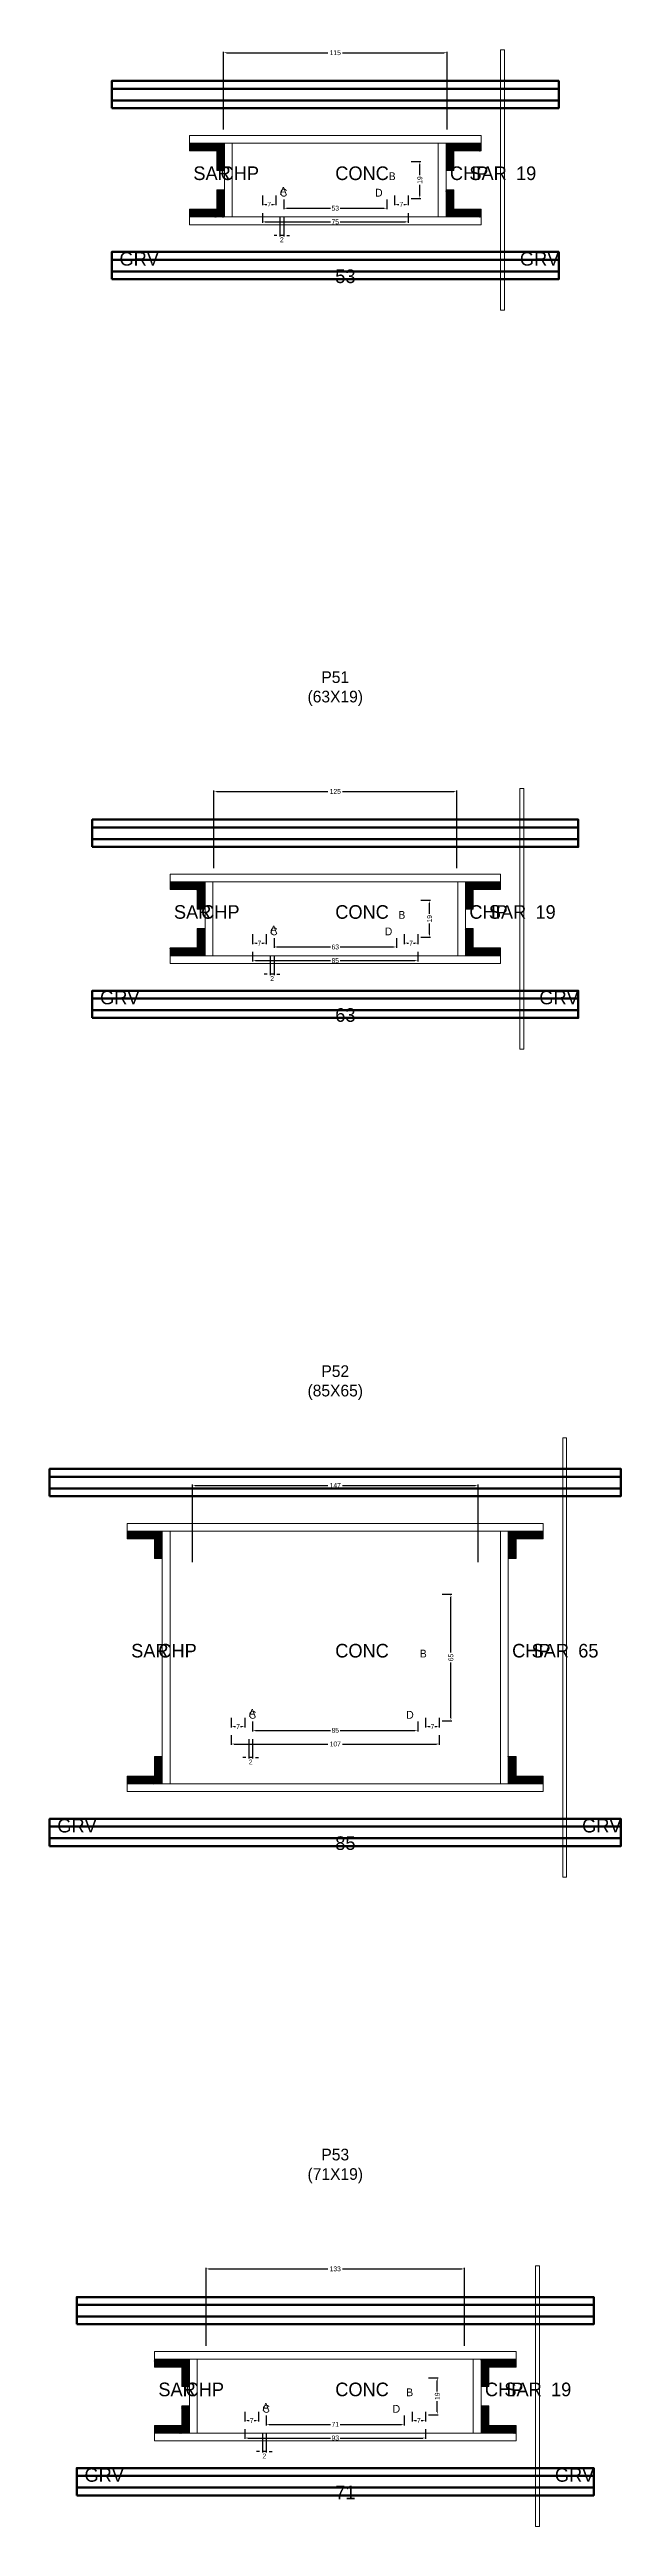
# Model space of a CAD drawing. Header units: centimetres. Extents: x -8500 to 4118, y -39526 to 295.
# Drawn here: x -147 to 147, y -19687 to -18413 of the extents above; entities that cross this region are included whole.
import ezdxf

# ---------------------------------------------------------------- set-up
doc = ezdxf.new("R2010")
doc.units = ezdxf.units.CM
for name, color, linetype in [('COTA', 241, 'Continuous'), ('GRAVATA', 224, 'Continuous'), ('Hachura', 251, 'Continuous'), ('NOMENCLATURA', 7, 'Continuous'), ('SARRAFO', 251, 'Continuous'), ('Texto Seção', 7, 'Continuous')]:
    doc.layers.add(name, color=color, linetype=linetype)
doc.dimstyles.new('cotax2', dxfattribs={"dimtxt": 2.5, "dimasz": 1.5, "dimexe": 0.5, "dimexo": 0.5, "dimgap": 0.5, "dimtad": 1, "dimcen": 2.5, "dimazin": 3, "dimtfac": 1, "dimtmove": 0, "dimatfit": 3})

# ---------------------------------------------------------------- blocks, each defined once
blk = doc.blocks.new('_CLOSEDFILLED')
at = {"color": 0, "linetype": 'BYBLOCK'}
blk.add_solid([(-1, 0.16), (0, 0), (-1, -0.16)], dxfattribs=at)
blk = doc.blocks.new('*D1288')
for p, q in [((-37.5, -18497), (-37.5, -18502)), ((37.5, -18497), (37.5, -18502)), ((-36, -18501.5), (-2.5, -18501.5)), ((2.5, -18501.5), (36, -18501.5))]:
    blk.add_line(p, q)
at = {"layer": 'Defpoints'}
for p in [(-37.5, -18496.5), (37.5, -18496.5), (-37.5, -18501.5)]:
    blk.add_point(p, dxfattribs=at)
at = {"layer": 'COTA', "xscale": 1.5, "yscale": 1.5, "rotation": 180}
blk.add_blockref('_CLOSEDFILLED', (-37.5, -18501.5), dxfattribs=at)
at = {"layer": 'COTA', "xscale": 1.5, "yscale": 1.5}
blk.add_blockref('_CLOSEDFILLED', (37.5, -18501.5), dxfattribs=at)
at = {"layer": 'COTA', "insert": (0, -18501.5), "char_height": 2.5, "attachment_point": 5}
blk.add_mtext('75', dxfattribs=at)
blk = doc.blocks.new('*D1289')
for p, q in [((-26.5, -18490), (-26.5, -18495)), ((-25, -18494.5), (-2.5, -18494.5)), ((2.5, -18494.5), (25, -18494.5)), ((26.5, -18490), (26.5, -18495))]:
    blk.add_line(p, q)
at = {"layer": 'Defpoints'}
for p in [(-26.5, -18489.5), (-26.5, -18494.5), (26.5, -18489.5)]:
    blk.add_point(p, dxfattribs=at)
at = {"layer": 'COTA', "xscale": 1.5, "yscale": 1.5, "rotation": 180}
blk.add_blockref('_CLOSEDFILLED', (-26.5, -18494.5), dxfattribs=at)
at = {"layer": 'COTA', "xscale": 1.5, "yscale": 1.5}
blk.add_blockref('_CLOSEDFILLED', (26.5, -18494.5), dxfattribs=at)
at = {"layer": 'COTA', "insert": (0, -18494.5), "char_height": 2.5, "attachment_point": 5}
blk.add_mtext('53', dxfattribs=at)
blk = doc.blocks.new('*D1290')
for p, q in [((39, -18470.5), (44, -18470.5)), ((43.5, -18477.5), (43.5, -18472)), ((43.5, -18488), (43.5, -18482.5)), ((39, -18489.5), (44, -18489.5))]:
    blk.add_line(p, q)
at = {"layer": 'Defpoints'}
for p in [(38.5, -18470.5), (38.5, -18489.5), (43.5, -18489.5)]:
    blk.add_point(p, dxfattribs=at)
at = {"layer": 'COTA', "xscale": 1.5, "yscale": 1.5}
for p, rotation in [((43.5, -18470.5), 90), ((43.5, -18489.5), 270)]:
    blk.add_blockref('_CLOSEDFILLED', p, dxfattribs=dict(at, rotation=rotation))
at = {"layer": 'COTA', "insert": (43.5, -18480), "char_height": 2.5, "attachment_point": 5, "rotation": 90}
blk.add_mtext('19', dxfattribs=at)
blk = doc.blocks.new('*D1291')
for p, q in [((-37.5, -18488), (-37.5, -18493)), ((-36, -18492.5), (-35.25, -18492.5)), ((-32.75, -18492.5), (-32, -18492.5)), ((-30.5, -18488), (-30.5, -18493))]:
    blk.add_line(p, q)
at = {"layer": 'Defpoints'}
for p in [(-37.5, -18487.5), (-30.5, -18487.5), (-37.5, -18492.5)]:
    blk.add_point(p, dxfattribs=at)
at = {"layer": 'COTA', "xscale": 1.5, "yscale": 1.5, "rotation": 180}
blk.add_blockref('_CLOSEDFILLED', (-37.5, -18492.5), dxfattribs=at)
at = {"layer": 'COTA', "xscale": 1.5, "yscale": 1.5}
blk.add_blockref('_CLOSEDFILLED', (-30.5, -18492.5), dxfattribs=at)
at = {"layer": 'COTA', "insert": (-34, -18492.5), "char_height": 2.5, "attachment_point": 5}
blk.add_mtext('7', dxfattribs=at)
blk = doc.blocks.new('*D1292')
for p, q in [((30.5, -18488), (30.5, -18493)), ((32, -18492.5), (32.75, -18492.5)), ((35.25, -18492.5), (36, -18492.5)), ((37.5, -18488), (37.5, -18493))]:
    blk.add_line(p, q)
at = {"layer": 'Defpoints'}
for p in [(30.5, -18487.5), (37.5, -18487.5), (30.5, -18492.5)]:
    blk.add_point(p, dxfattribs=at)
at = {"layer": 'COTA', "xscale": 1.5, "yscale": 1.5, "rotation": 180}
blk.add_blockref('_CLOSEDFILLED', (30.5, -18492.5), dxfattribs=at)
at = {"layer": 'COTA', "xscale": 1.5, "yscale": 1.5}
blk.add_blockref('_CLOSEDFILLED', (37.5, -18492.5), dxfattribs=at)
at = {"layer": 'COTA', "insert": (34, -18492.5), "char_height": 2.5, "attachment_point": 5}
blk.add_mtext('7', dxfattribs=at)
blk = doc.blocks.new('*D1293')
for p, q in [((-57.5, -18454), (-57.5, -18414)), ((-56, -18414.5), (-3.75, -18414.5)), ((3.75, -18414.5), (56, -18414.5)), ((57.5, -18454), (57.5, -18414))]:
    blk.add_line(p, q)
at = {"layer": 'Defpoints'}
for p in [(-57.5, -18414.5), (-57.5, -18454.5), (57.5, -18454.5)]:
    blk.add_point(p, dxfattribs=at)
at = {"layer": 'COTA', "xscale": 1.5, "yscale": 1.5, "rotation": 180}
blk.add_blockref('_CLOSEDFILLED', (-57.5, -18414.5), dxfattribs=at)
at = {"layer": 'COTA', "xscale": 1.5, "yscale": 1.5}
blk.add_blockref('_CLOSEDFILLED', (57.5, -18414.5), dxfattribs=at)
at = {"layer": 'COTA', "insert": (0, -18414.5), "char_height": 2.5, "attachment_point": 5}
blk.add_mtext('115', dxfattribs=at)
blk = doc.blocks.new('*D1314')
for p, q in [((-42.5, -18877), (-42.5, -18882)), ((-41, -18881.5), (-2.5, -18881.5)), ((2.5, -18881.5), (41, -18881.5)), ((42.5, -18877), (42.5, -18882))]:
    blk.add_line(p, q)
at = {"layer": 'Defpoints'}
for p in [(-42.5, -18876.5), (-42.5, -18881.5), (42.5, -18876.5)]:
    blk.add_point(p, dxfattribs=at)
at = {"layer": 'COTA', "xscale": 1.5, "yscale": 1.5, "rotation": 180}
blk.add_blockref('_CLOSEDFILLED', (-42.5, -18881.5), dxfattribs=at)
at = {"layer": 'COTA', "xscale": 1.5, "yscale": 1.5}
blk.add_blockref('_CLOSEDFILLED', (42.5, -18881.5), dxfattribs=at)
at = {"layer": 'COTA', "insert": (0, -18881.5), "char_height": 2.5, "attachment_point": 5}
blk.add_mtext('85', dxfattribs=at)
blk = doc.blocks.new('*D1315')
for p, q in [((-31.5, -18870), (-31.5, -18875)), ((31.5, -18870), (31.5, -18875)), ((-30, -18874.5), (-2.5, -18874.5)), ((2.5, -18874.5), (30, -18874.5))]:
    blk.add_line(p, q)
at = {"layer": 'Defpoints'}
for p in [(-31.5, -18869.5), (31.5, -18869.5), (-31.5, -18874.5)]:
    blk.add_point(p, dxfattribs=at)
at = {"layer": 'COTA', "xscale": 1.5, "yscale": 1.5, "rotation": 180}
blk.add_blockref('_CLOSEDFILLED', (-31.5, -18874.5), dxfattribs=at)
at = {"layer": 'COTA', "xscale": 1.5, "yscale": 1.5}
blk.add_blockref('_CLOSEDFILLED', (31.5, -18874.5), dxfattribs=at)
at = {"layer": 'COTA', "insert": (0, -18874.5), "char_height": 2.5, "attachment_point": 5}
blk.add_mtext('63', dxfattribs=at)
blk = doc.blocks.new('*D1316')
for p, q in [((44, -18850.5), (49, -18850.5)), ((48.5, -18857.5), (48.5, -18852)), ((44, -18869.5), (49, -18869.5)), ((48.5, -18868), (48.5, -18862.5))]:
    blk.add_line(p, q)
at = {"layer": 'Defpoints'}
for p in [(43.5, -18850.5), (43.5, -18869.5), (48.5, -18869.5)]:
    blk.add_point(p, dxfattribs=at)
at = {"layer": 'COTA', "xscale": 1.5, "yscale": 1.5}
for p, rotation in [((48.5, -18850.5), 90), ((48.5, -18869.5), 270)]:
    blk.add_blockref('_CLOSEDFILLED', p, dxfattribs=dict(at, rotation=rotation))
at = {"layer": 'COTA', "insert": (48.5, -18860), "char_height": 2.5, "attachment_point": 5, "rotation": 90}
blk.add_mtext('19', dxfattribs=at)
blk = doc.blocks.new('*D1317')
for p, q in [((-42.5, -18868), (-42.5, -18873)), ((-35.5, -18868), (-35.5, -18873)), ((-41, -18872.5), (-40.25, -18872.5)), ((-37.75, -18872.5), (-37, -18872.5))]:
    blk.add_line(p, q)
at = {"layer": 'Defpoints'}
for p in [(-42.5, -18867.5), (-35.5, -18867.5), (-42.5, -18872.5)]:
    blk.add_point(p, dxfattribs=at)
at = {"layer": 'COTA', "xscale": 1.5, "yscale": 1.5, "rotation": 180}
blk.add_blockref('_CLOSEDFILLED', (-42.5, -18872.5), dxfattribs=at)
at = {"layer": 'COTA', "xscale": 1.5, "yscale": 1.5}
blk.add_blockref('_CLOSEDFILLED', (-35.5, -18872.5), dxfattribs=at)
at = {"layer": 'COTA', "insert": (-39, -18872.5), "char_height": 2.5, "attachment_point": 5}
blk.add_mtext('7', dxfattribs=at)
blk = doc.blocks.new('*D1318')
for p, q in [((35.5, -18868), (35.5, -18873)), ((42.5, -18868), (42.5, -18873)), ((37, -18872.5), (37.75, -18872.5)), ((40.25, -18872.5), (41, -18872.5))]:
    blk.add_line(p, q)
at = {"layer": 'Defpoints'}
for p in [(35.5, -18867.5), (42.5, -18867.5), (35.5, -18872.5)]:
    blk.add_point(p, dxfattribs=at)
at = {"layer": 'COTA', "xscale": 1.5, "yscale": 1.5, "rotation": 180}
blk.add_blockref('_CLOSEDFILLED', (35.5, -18872.5), dxfattribs=at)
at = {"layer": 'COTA', "xscale": 1.5, "yscale": 1.5}
blk.add_blockref('_CLOSEDFILLED', (42.5, -18872.5), dxfattribs=at)
at = {"layer": 'COTA', "insert": (39, -18872.5), "char_height": 2.5, "attachment_point": 5}
blk.add_mtext('7', dxfattribs=at)
blk = doc.blocks.new('*D1319')
for p, q in [((-62.5, -18834), (-62.5, -18794)), ((-61, -18794.5), (-3.75, -18794.5)), ((3.75, -18794.5), (61, -18794.5)), ((62.5, -18834), (62.5, -18794))]:
    blk.add_line(p, q)
at = {"layer": 'Defpoints'}
for p in [(-62.5, -18794.5), (-62.5, -18834.5), (62.5, -18834.5)]:
    blk.add_point(p, dxfattribs=at)
at = {"layer": 'COTA', "xscale": 1.5, "yscale": 1.5, "rotation": 180}
blk.add_blockref('_CLOSEDFILLED', (-62.5, -18794.5), dxfattribs=at)
at = {"layer": 'COTA', "xscale": 1.5, "yscale": 1.5}
blk.add_blockref('_CLOSEDFILLED', (62.5, -18794.5), dxfattribs=at)
at = {"layer": 'COTA', "insert": (0, -18794.5), "char_height": 2.5, "attachment_point": 5}
blk.add_mtext('125', dxfattribs=at)
blk = doc.blocks.new('*D1340')
for p, q in [((-53.5, -19280), (-53.5, -19285)), ((-52, -19284.5), (-3.75, -19284.5)), ((3.75, -19284.5), (52, -19284.5)), ((53.5, -19280), (53.5, -19285))]:
    blk.add_line(p, q)
at = {"layer": 'Defpoints'}
for p in [(-53.5, -19279.5), (-53.5, -19284.5), (53.5, -19279.5)]:
    blk.add_point(p, dxfattribs=at)
at = {"layer": 'COTA', "xscale": 1.5, "yscale": 1.5, "rotation": 180}
blk.add_blockref('_CLOSEDFILLED', (-53.5, -19284.5), dxfattribs=at)
at = {"layer": 'COTA', "xscale": 1.5, "yscale": 1.5}
blk.add_blockref('_CLOSEDFILLED', (53.5, -19284.5), dxfattribs=at)
at = {"layer": 'COTA', "insert": (0, -19284.5), "char_height": 2.5, "attachment_point": 5}
blk.add_mtext('107', dxfattribs=at)
blk = doc.blocks.new('*D1341')
for p, q in [((-42.5, -19273), (-42.5, -19278)), ((-41, -19277.5), (-2.5, -19277.5)), ((2.5, -19277.5), (41, -19277.5)), ((42.5, -19273), (42.5, -19278))]:
    blk.add_line(p, q)
at = {"layer": 'Defpoints'}
for p in [(-42.5, -19272.5), (-42.5, -19277.5), (42.5, -19272.5)]:
    blk.add_point(p, dxfattribs=at)
at = {"layer": 'COTA', "xscale": 1.5, "yscale": 1.5, "rotation": 180}
blk.add_blockref('_CLOSEDFILLED', (-42.5, -19277.5), dxfattribs=at)
at = {"layer": 'COTA', "xscale": 1.5, "yscale": 1.5}
blk.add_blockref('_CLOSEDFILLED', (42.5, -19277.5), dxfattribs=at)
at = {"layer": 'COTA', "insert": (0, -19277.5), "char_height": 2.5, "attachment_point": 5}
blk.add_mtext('85', dxfattribs=at)
blk = doc.blocks.new('*D1342')
for p, q in [((55, -19207.5), (60, -19207.5)), ((59.5, -19237.5), (59.5, -19209)), ((59.5, -19271), (59.5, -19242.5)), ((55, -19272.5), (60, -19272.5))]:
    blk.add_line(p, q)
at = {"layer": 'Defpoints'}
for p in [(54.5, -19207.5), (54.5, -19272.5), (59.5, -19272.5)]:
    blk.add_point(p, dxfattribs=at)
at = {"layer": 'COTA', "xscale": 1.5, "yscale": 1.5}
for p, rotation in [((59.5, -19207.5), 90), ((59.5, -19272.5), 270)]:
    blk.add_blockref('_CLOSEDFILLED', p, dxfattribs=dict(at, rotation=rotation))
at = {"layer": 'COTA', "insert": (59.5, -19240), "char_height": 2.5, "attachment_point": 5, "rotation": 90}
blk.add_mtext('65', dxfattribs=at)
blk = doc.blocks.new('*D1343')
for p, q in [((-53.5, -19271), (-53.5, -19276)), ((-52, -19275.5), (-51.25, -19275.5)), ((-48.75, -19275.5), (-48, -19275.5)), ((-46.5, -19271), (-46.5, -19276))]:
    blk.add_line(p, q)
at = {"layer": 'Defpoints'}
for p in [(-53.5, -19270.5), (-53.5, -19275.5), (-46.5, -19270.5)]:
    blk.add_point(p, dxfattribs=at)
at = {"layer": 'COTA', "xscale": 1.5, "yscale": 1.5, "rotation": 180}
blk.add_blockref('_CLOSEDFILLED', (-53.5, -19275.5), dxfattribs=at)
at = {"layer": 'COTA', "xscale": 1.5, "yscale": 1.5}
blk.add_blockref('_CLOSEDFILLED', (-46.5, -19275.5), dxfattribs=at)
at = {"layer": 'COTA', "insert": (-50, -19275.5), "char_height": 2.5, "attachment_point": 5}
blk.add_mtext('7', dxfattribs=at)
blk = doc.blocks.new('*D1344')
for p, q in [((46.5, -19271), (46.5, -19276)), ((48, -19275.5), (48.75, -19275.5)), ((51.25, -19275.5), (52, -19275.5)), ((53.5, -19271), (53.5, -19276))]:
    blk.add_line(p, q)
at = {"layer": 'Defpoints'}
for p in [(46.5, -19270.5), (46.5, -19275.5), (53.5, -19270.5)]:
    blk.add_point(p, dxfattribs=at)
at = {"layer": 'COTA', "xscale": 1.5, "yscale": 1.5, "rotation": 180}
blk.add_blockref('_CLOSEDFILLED', (46.5, -19275.5), dxfattribs=at)
at = {"layer": 'COTA', "xscale": 1.5, "yscale": 1.5}
blk.add_blockref('_CLOSEDFILLED', (53.5, -19275.5), dxfattribs=at)
at = {"layer": 'COTA', "insert": (50, -19275.5), "char_height": 2.5, "attachment_point": 5}
blk.add_mtext('7', dxfattribs=at)
blk = doc.blocks.new('*D1345')
for p, q in [((-73.5, -19191), (-73.5, -19151)), ((-72, -19151.5), (-3.75, -19151.5)), ((3.75, -19151.5), (72, -19151.5)), ((73.5, -19191), (73.5, -19151))]:
    blk.add_line(p, q)
at = {"layer": 'Defpoints'}
for p in [(-73.5, -19151.5), (-73.5, -19191.5), (73.5, -19191.5)]:
    blk.add_point(p, dxfattribs=at)
at = {"layer": 'COTA', "xscale": 1.5, "yscale": 1.5, "rotation": 180}
blk.add_blockref('_CLOSEDFILLED', (-73.5, -19151.5), dxfattribs=at)
at = {"layer": 'COTA', "xscale": 1.5, "yscale": 1.5}
blk.add_blockref('_CLOSEDFILLED', (73.5, -19151.5), dxfattribs=at)
at = {"layer": 'COTA', "insert": (0, -19151.5), "char_height": 2.5, "attachment_point": 5}
blk.add_mtext('147', dxfattribs=at)
blk = doc.blocks.new('*D1366')
for p, q in [((-46.5, -19637), (-46.5, -19642)), ((-45, -19641.5), (-2.5, -19641.5)), ((2.5, -19641.5), (45, -19641.5)), ((46.5, -19637), (46.5, -19642))]:
    blk.add_line(p, q)
at = {"layer": 'Defpoints'}
for p in [(-46.5, -19636.5), (-46.5, -19641.5), (46.5, -19636.5)]:
    blk.add_point(p, dxfattribs=at)
at = {"layer": 'COTA', "xscale": 1.5, "yscale": 1.5, "rotation": 180}
blk.add_blockref('_CLOSEDFILLED', (-46.5, -19641.5), dxfattribs=at)
at = {"layer": 'COTA', "xscale": 1.5, "yscale": 1.5}
blk.add_blockref('_CLOSEDFILLED', (46.5, -19641.5), dxfattribs=at)
at = {"layer": 'COTA', "insert": (0, -19641.5), "char_height": 2.5, "attachment_point": 5}
blk.add_mtext('93', dxfattribs=at)
blk = doc.blocks.new('*D1367')
for p, q in [((-35.5, -19630), (-35.5, -19635)), ((-34, -19634.5), (-2.5, -19634.5)), ((2.5, -19634.5), (34, -19634.5)), ((35.5, -19630), (35.5, -19635))]:
    blk.add_line(p, q)
at = {"layer": 'Defpoints'}
for p in [(-35.5, -19629.5), (-35.5, -19634.5), (35.5, -19629.5)]:
    blk.add_point(p, dxfattribs=at)
at = {"layer": 'COTA', "xscale": 1.5, "yscale": 1.5, "rotation": 180}
blk.add_blockref('_CLOSEDFILLED', (-35.5, -19634.5), dxfattribs=at)
at = {"layer": 'COTA', "xscale": 1.5, "yscale": 1.5}
blk.add_blockref('_CLOSEDFILLED', (35.5, -19634.5), dxfattribs=at)
at = {"layer": 'COTA', "insert": (0, -19634.5), "char_height": 2.5, "attachment_point": 5}
blk.add_mtext('71', dxfattribs=at)
blk = doc.blocks.new('*D1368')
for p, q in [((48, -19610.5), (53, -19610.5)), ((52.5, -19617.5), (52.5, -19612)), ((48, -19629.5), (53, -19629.5)), ((52.5, -19628), (52.5, -19622.5))]:
    blk.add_line(p, q)
at = {"layer": 'Defpoints'}
for p in [(47.5, -19610.5), (47.5, -19629.5), (52.5, -19629.5)]:
    blk.add_point(p, dxfattribs=at)
at = {"layer": 'COTA', "xscale": 1.5, "yscale": 1.5}
for p, rotation in [((52.5, -19610.5), 90), ((52.5, -19629.5), 270)]:
    blk.add_blockref('_CLOSEDFILLED', p, dxfattribs=dict(at, rotation=rotation))
at = {"layer": 'COTA', "insert": (52.5, -19620), "char_height": 2.5, "attachment_point": 5, "rotation": 90}
blk.add_mtext('19', dxfattribs=at)
blk = doc.blocks.new('*D1369')
for p, q in [((-46.5, -19628), (-46.5, -19633)), ((-45, -19632.5), (-44.25, -19632.5)), ((-41.75, -19632.5), (-41, -19632.5)), ((-39.5, -19628), (-39.5, -19633))]:
    blk.add_line(p, q)
at = {"layer": 'Defpoints'}
for p in [(-46.5, -19627.5), (-46.5, -19632.5), (-39.5, -19627.5)]:
    blk.add_point(p, dxfattribs=at)
at = {"layer": 'COTA', "xscale": 1.5, "yscale": 1.5, "rotation": 180}
blk.add_blockref('_CLOSEDFILLED', (-46.5, -19632.5), dxfattribs=at)
at = {"layer": 'COTA', "xscale": 1.5, "yscale": 1.5}
blk.add_blockref('_CLOSEDFILLED', (-39.5, -19632.5), dxfattribs=at)
at = {"layer": 'COTA', "insert": (-43, -19632.5), "char_height": 2.5, "attachment_point": 5}
blk.add_mtext('7', dxfattribs=at)
blk = doc.blocks.new('*D1370')
for p, q in [((39.5, -19628), (39.5, -19633)), ((41, -19632.5), (41.75, -19632.5)), ((44.25, -19632.5), (45, -19632.5)), ((46.5, -19628), (46.5, -19633))]:
    blk.add_line(p, q)
at = {"layer": 'Defpoints'}
for p in [(39.5, -19627.5), (39.5, -19632.5), (46.5, -19627.5)]:
    blk.add_point(p, dxfattribs=at)
at = {"layer": 'COTA', "xscale": 1.5, "yscale": 1.5, "rotation": 180}
blk.add_blockref('_CLOSEDFILLED', (39.5, -19632.5), dxfattribs=at)
at = {"layer": 'COTA', "xscale": 1.5, "yscale": 1.5}
blk.add_blockref('_CLOSEDFILLED', (46.5, -19632.5), dxfattribs=at)
at = {"layer": 'COTA', "insert": (43, -19632.5), "char_height": 2.5, "attachment_point": 5}
blk.add_mtext('7', dxfattribs=at)
blk = doc.blocks.new('*D1371')
for p, q in [((-66.5, -19594), (-66.5, -19554)), ((-65, -19554.5), (-3.75, -19554.5)), ((3.75, -19554.5), (65, -19554.5)), ((66.5, -19594), (66.5, -19554))]:
    blk.add_line(p, q)
at = {"layer": 'Defpoints'}
for p in [(-66.5, -19554.5), (-66.5, -19594.5), (66.5, -19594.5)]:
    blk.add_point(p, dxfattribs=at)
at = {"layer": 'COTA', "xscale": 1.5, "yscale": 1.5, "rotation": 180}
blk.add_blockref('_CLOSEDFILLED', (-66.5, -19554.5), dxfattribs=at)
at = {"layer": 'COTA', "xscale": 1.5, "yscale": 1.5}
blk.add_blockref('_CLOSEDFILLED', (66.5, -19554.5), dxfattribs=at)
at = {"layer": 'COTA', "insert": (0, -19554.5), "char_height": 2.5, "attachment_point": 5}
blk.add_mtext('133', dxfattribs=at)

msp = doc.modelspace()

# ---------------------------------------------------------------- hatches: boundary and pattern name
at = {"layer": 'SARRAFO'}
h = msp.add_hatch(dxfattribs=at)
h.set_pattern_fill('SOLID', scale=2)
h.paths.add_polyline_path([(-75, -18465), (-61, -18465), (-61, -18461), (-75, -18461)])
h = msp.add_hatch(dxfattribs=at)
h.set_pattern_fill('SOLID', scale=2)
h.paths.add_polyline_path([(-61, -18475), (-57, -18475), (-57, -18461), (-61, -18461)])
h = msp.add_hatch(dxfattribs=at)
h.set_pattern_fill('SOLID', scale=2)
h.paths.add_polyline_path([(57, -18475), (61, -18475), (61, -18461), (57, -18461)])
h = msp.add_hatch(dxfattribs=at)
h.set_pattern_fill('SOLID', scale=2)
h.paths.add_polyline_path([(61, -18465), (75, -18465), (75, -18461), (61, -18461)])
h = msp.add_hatch(dxfattribs=at)
h.set_pattern_fill('SOLID', scale=2)
h.paths.add_polyline_path([(-61, -18499), (-57, -18499), (-57, -18485), (-61, -18485)])
h = msp.add_hatch(dxfattribs=at)
h.set_pattern_fill('SOLID', scale=2)
h.paths.add_polyline_path([(57, -18499), (61, -18499), (61, -18485), (57, -18485)])
h = msp.add_hatch(dxfattribs=at)
h.set_pattern_fill('SOLID', scale=2)
h.paths.add_polyline_path([(-75, -18499), (-61, -18499), (-61, -18495), (-75, -18495)])
h = msp.add_hatch(dxfattribs=at)
h.set_pattern_fill('SOLID', scale=2)
h.paths.add_polyline_path([(61, -18499), (75, -18499), (75, -18495), (61, -18495)])
h = msp.add_hatch(dxfattribs=at)
h.set_pattern_fill('SOLID', scale=2)
h.paths.add_polyline_path([(-85, -18845), (-71, -18845), (-71, -18841), (-85, -18841)])
h = msp.add_hatch(dxfattribs=at)
h.set_pattern_fill('SOLID', scale=2)
h.paths.add_polyline_path([(-71, -18855), (-67, -18855), (-67, -18841), (-71, -18841)])
h = msp.add_hatch(dxfattribs=at)
h.set_pattern_fill('SOLID', scale=2)
h.paths.add_polyline_path([(67, -18855), (71, -18855), (71, -18841), (67, -18841)])
h = msp.add_hatch(dxfattribs=at)
h.set_pattern_fill('SOLID', scale=2)
h.paths.add_polyline_path([(71, -18845), (85, -18845), (85, -18841), (71, -18841)])
h = msp.add_hatch(dxfattribs=at)
h.set_pattern_fill('SOLID', scale=2)
h.paths.add_polyline_path([(-71, -18879), (-67, -18879), (-67, -18865), (-71, -18865)])
h = msp.add_hatch(dxfattribs=at)
h.set_pattern_fill('SOLID', scale=2)
h.paths.add_polyline_path([(67, -18879), (71, -18879), (71, -18865), (67, -18865)])
h = msp.add_hatch(dxfattribs=at)
h.set_pattern_fill('SOLID', scale=2)
h.paths.add_polyline_path([(-85, -18879), (-71, -18879), (-71, -18875), (-85, -18875)])
h = msp.add_hatch(dxfattribs=at)
h.set_pattern_fill('SOLID', scale=2)
h.paths.add_polyline_path([(71, -18879), (85, -18879), (85, -18875), (71, -18875)])
h = msp.add_hatch(dxfattribs=at)
h.set_pattern_fill('SOLID', scale=2)
h.paths.add_polyline_path([(-107, -19179), (-93, -19179), (-93, -19175), (-107, -19175)])
h = msp.add_hatch(dxfattribs=at)
h.set_pattern_fill('SOLID', scale=2)
h.paths.add_polyline_path([(-93, -19189), (-89, -19189), (-89, -19175), (-93, -19175)])
h = msp.add_hatch(dxfattribs=at)
h.set_pattern_fill('SOLID', scale=2)
h.paths.add_polyline_path([(89, -19189), (93, -19189), (93, -19175), (89, -19175)])
h = msp.add_hatch(dxfattribs=at)
h.set_pattern_fill('SOLID', scale=2)
h.paths.add_polyline_path([(93, -19179), (107, -19179), (107, -19175), (93, -19175)])
h = msp.add_hatch(dxfattribs=at)
h.set_pattern_fill('SOLID', scale=2)
h.paths.add_polyline_path([(-107, -19305), (-93, -19305), (-93, -19301), (-107, -19301)])
h = msp.add_hatch(dxfattribs=at)
h.set_pattern_fill('SOLID', scale=2)
h.paths.add_polyline_path([(-93, -19305), (-89, -19305), (-89, -19291), (-93, -19291)])
h = msp.add_hatch(dxfattribs=at)
h.set_pattern_fill('SOLID', scale=2)
h.paths.add_polyline_path([(89, -19305), (93, -19305), (93, -19291), (89, -19291)])
h = msp.add_hatch(dxfattribs=at)
h.set_pattern_fill('SOLID', scale=2)
h.paths.add_polyline_path([(93, -19305), (107, -19305), (107, -19301), (93, -19301)])
h = msp.add_hatch(dxfattribs=at)
h.set_pattern_fill('SOLID', scale=2)
h.paths.add_polyline_path([(-93, -19605), (-79, -19605), (-79, -19601), (-93, -19601)])
h = msp.add_hatch(dxfattribs=at)
h.set_pattern_fill('SOLID', scale=2)
h.paths.add_polyline_path([(-79, -19615), (-75, -19615), (-75, -19601), (-79, -19601)])
h = msp.add_hatch(dxfattribs=at)
h.set_pattern_fill('SOLID', scale=2)
h.paths.add_polyline_path([(75, -19615), (79, -19615), (79, -19601), (75, -19601)])
h = msp.add_hatch(dxfattribs=at)
h.set_pattern_fill('SOLID', scale=2)
h.paths.add_polyline_path([(79, -19605), (93, -19605), (93, -19601), (79, -19601)])
h = msp.add_hatch(dxfattribs=at)
h.set_pattern_fill('SOLID', scale=2)
h.paths.add_polyline_path([(-79, -19639), (-75, -19639), (-75, -19625), (-79, -19625)])
h = msp.add_hatch(dxfattribs=at)
h.set_pattern_fill('SOLID', scale=2)
h.paths.add_polyline_path([(75, -19639), (79, -19639), (79, -19625), (75, -19625)])
h = msp.add_hatch(dxfattribs=at)
h.set_pattern_fill('SOLID', scale=2)
h.paths.add_polyline_path([(-93, -19639), (-79, -19639), (-79, -19635), (-93, -19635)])
h = msp.add_hatch(dxfattribs=at)
h.set_pattern_fill('SOLID', scale=2)
h.paths.add_polyline_path([(79, -19639), (93, -19639), (93, -19635), (79, -19635)])

# ---------------------------------------------------------------- linework, layer by layer
at = {"layer": 'GRAVATA', "lineweight": 50}
for points in [[(-115, -18443), (115, -18443), (115, -18429), (-115, -18429)], [(-115, -18439), (115, -18439), (115, -18433), (-115, -18433)], [(-115, -18531), (115, -18531), (115, -18517), (-115, -18517)], [(-115, -18527), (115, -18527), (115, -18521), (-115, -18521)], [(-125, -18823), (125, -18823), (125, -18809), (-125, -18809)], [(-125, -18819), (125, -18819), (125, -18813), (-125, -18813)], [(-125, -18911), (125, -18911), (125, -18897), (-125, -18897)], [(-125, -18907), (125, -18907), (125, -18901), (-125, -18901)], [(-147, -19157), (147, -19157), (147, -19143), (-147, -19143)], [(-147, -19153), (147, -19153), (147, -19147), (-147, -19147)], [(-147, -19337), (147, -19337), (147, -19323), (-147, -19323)], [(-147, -19333), (147, -19333), (147, -19327), (-147, -19327)], [(-133, -19583), (133, -19583), (133, -19569), (-133, -19569)], [(-133, -19579), (133, -19579), (133, -19573), (-133, -19573)], [(-133, -19671), (133, -19671), (133, -19657), (-133, -19657)], [(-133, -19667), (133, -19667), (133, -19661), (-133, -19661)]]:
    msp.add_lwpolyline(points, close=True, dxfattribs=at)
at = {"layer": 'Hachura', "lineweight": 13}
for points in [[(85, -18547), (87, -18547), (87, -18413), (85, -18413)], [(95, -18927), (97, -18927), (97, -18793), (95, -18793)], [(117, -19353), (119, -19353), (119, -19127), (117, -19127)], [(103, -19687), (105, -19687), (105, -19553), (103, -19553)]]:
    msp.add_lwpolyline(points, close=True, dxfattribs=at)
at = {"layer": 'Hachura', "lineweight": 18}
for points in [[(-75, -18461), (75, -18461), (75, -18457), (-75, -18457)], [(-57, -18499), (-53, -18499), (-53, -18461), (-57, -18461)], [(53, -18499), (57, -18499), (57, -18461), (53, -18461)], [(-75, -18503), (75, -18503), (75, -18499), (-75, -18499)], [(-85, -18841), (85, -18841), (85, -18837), (-85, -18837)], [(-67, -18879), (-63, -18879), (-63, -18841), (-67, -18841)], [(63, -18879), (67, -18879), (67, -18841), (63, -18841)], [(-85, -18883), (85, -18883), (85, -18879), (-85, -18879)], [(-107, -19175), (107, -19175), (107, -19171), (-107, -19171)], [(-89, -19305), (-85, -19305), (-85, -19175), (-89, -19175)], [(85, -19305), (89, -19305), (89, -19175), (85, -19175)], [(-107, -19309), (107, -19309), (107, -19305), (-107, -19305)], [(-93, -19601), (93, -19601), (93, -19597), (-93, -19597)], [(-75, -19639), (-71, -19639), (-71, -19601), (-75, -19601)], [(71, -19639), (75, -19639), (75, -19601), (71, -19601)], [(-93, -19643), (93, -19643), (93, -19639), (-93, -19639)]]:
    msp.add_lwpolyline(points, close=True, dxfattribs=at)
at = {"layer": 'SARRAFO', "lineweight": 13}
for points in [[(-75, -18465), (-61, -18465), (-61, -18461), (-75, -18461)], [(-61, -18475), (-57, -18475), (-57, -18461), (-61, -18461)], [(57, -18475), (61, -18475), (61, -18461), (57, -18461)], [(61, -18465), (75, -18465), (75, -18461), (61, -18461)], [(-61, -18499), (-57, -18499), (-57, -18485), (-61, -18485)], [(57, -18499), (61, -18499), (61, -18485), (57, -18485)], [(-75, -18499), (-61, -18499), (-61, -18495), (-75, -18495)], [(61, -18499), (75, -18499), (75, -18495), (61, -18495)], [(-85, -18845), (-71, -18845), (-71, -18841), (-85, -18841)], [(-71, -18855), (-67, -18855), (-67, -18841), (-71, -18841)], [(67, -18855), (71, -18855), (71, -18841), (67, -18841)], [(71, -18845), (85, -18845), (85, -18841), (71, -18841)], [(-71, -18879), (-67, -18879), (-67, -18865), (-71, -18865)], [(67, -18879), (71, -18879), (71, -18865), (67, -18865)], [(-85, -18879), (-71, -18879), (-71, -18875), (-85, -18875)], [(71, -18879), (85, -18879), (85, -18875), (71, -18875)], [(-107, -19179), (-93, -19179), (-93, -19175), (-107, -19175)], [(-93, -19189), (-89, -19189), (-89, -19175), (-93, -19175)], [(89, -19189), (93, -19189), (93, -19175), (89, -19175)], [(93, -19179), (107, -19179), (107, -19175), (93, -19175)], [(-107, -19305), (-93, -19305), (-93, -19301), (-107, -19301)], [(-93, -19305), (-89, -19305), (-89, -19291), (-93, -19291)], [(89, -19305), (93, -19305), (93, -19291), (89, -19291)], [(93, -19305), (107, -19305), (107, -19301), (93, -19301)], [(-93, -19605), (-79, -19605), (-79, -19601), (-93, -19601)], [(-79, -19615), (-75, -19615), (-75, -19601), (-79, -19601)], [(75, -19615), (79, -19615), (79, -19601), (75, -19601)], [(79, -19605), (93, -19605), (93, -19601), (79, -19601)], [(-79, -19639), (-75, -19639), (-75, -19625), (-79, -19625)], [(75, -19639), (79, -19639), (79, -19625), (75, -19625)], [(-93, -19639), (-79, -19639), (-79, -19635), (-93, -19635)], [(79, -19639), (93, -19639), (93, -19635), (79, -19635)]]:
    msp.add_lwpolyline(points, close=True, dxfattribs=at)

# ---------------------------------------------------------------- texts
at = {"layer": 'NOMENCLATURA'}
for s, p in [('A', (-28.5, -18487.5)), ('C', (-28.5, -18488.5)), ('D', (20.5, -18488.5)), ('B', (27.5, -18480)), ('B', (32.5, -18860)), ('A', (-33.5, -18867.5)), ('C', (-33.5, -18868.5)), ('D', (25.5, -18868.5)), ('B', (43.5, -19240)), ('A', (-44.5, -19270.5)), ('C', (-44.5, -19271.5)), ('D', (36.5, -19271.5)), ('B', (36.5, -19620)), ('A', (-37.5, -19627.5)), ('C', (-37.5, -19628.5)), ('D', (29.5, -19628.5))]:
    msp.add_text(s, height=4, dxfattribs=at).set_placement(p)
at = {"layer": 'NOMENCLATURA', "char_height": 6, "attachment_point": 8}
for s, insert in [('P51\\P(63X19)', (0, -18750.5)), ('P52\\P(85X65)', (0, -19107.5)), ('P53\\P(71X19)', (0, -19510.5))]:
    msp.add_mtext(s, dxfattribs=dict(at, insert=insert))
at = {"layer": 'Texto Seção'}
for s, p in [('SAR', (-73, -18480)), ('CHP', (-59, -18480)), ('CONC', (0, -18480)), ('CHP', (59, -18480)), ('SAR', (69, -18480)), ('19', (93, -18480)), ('GRV', (-111, -18524)), ('53', (0, -18533)), ('GRV', (95, -18524)), ('SAR', (-83, -18860)), ('CHP', (-69, -18860)), ('CONC', (0, -18860)), ('CHP', (69, -18860)), ('SAR', (79, -18860)), ('19', (103, -18860)), ('GRV', (-121, -18904)), ('63', (0, -18913)), ('GRV', (105, -18904)), ('SAR', (-105, -19240)), ('CHP', (-91, -19240)), ('CONC', (0, -19240)), ('CHP', (91, -19240)), ('SAR', (101, -19240)), ('65', (125, -19240)), ('GRV', (-143, -19330)), ('GRV', (127, -19330)), ('85', (0, -19339)), ('SAR', (-91, -19620)), ('CHP', (-77, -19620)), ('CONC', (0, -19620)), ('CHP', (77, -19620)), ('SAR', (87, -19620)), ('19', (111, -19620)), ('GRV', (-129, -19664)), ('GRV', (113, -19664)), ('71', (0, -19673))]:
    msp.add_text(s, height=7, dxfattribs=at).set_placement(p)

# ---------------------------------------------------------------- dimensions: what is measured, and where the dimension line sits
at = {"layer": 'COTA'}
for base, p1, p2, picture, middle in [((-57.5, -18414.5), (-57.5, -18454.5), (57.5, -18454.5), '*D1293', (0, -18414.5)), ((-37.5, -18492.5), (-37.5, -18487.5), (-30.5, -18487.5), '*D1291', (-34, -18492.5)), ((30.5, -18492.5), (30.5, -18487.5), (37.5, -18487.5), '*D1292', (34, -18492.5)), ((-37.5, -18501.5), (-37.5, -18496.5), (37.5, -18496.5), '*D1288', (0, -18501.5)), ((-26.5, -18494.5), (-26.5, -18489.5), (26.5, -18489.5), '*D1289', (0, -18494.5)), ((-62.5, -18794.5), (-62.5, -18834.5), (62.5, -18834.5), '*D1319', (0, -18794.5)), ((-42.5, -18872.5), (-42.5, -18867.5), (-35.5, -18867.5), '*D1317', (-39, -18872.5)), ((-31.5, -18874.5), (-31.5, -18869.5), (31.5, -18869.5), '*D1315', (0, -18874.5)), ((35.5, -18872.5), (35.5, -18867.5), (42.5, -18867.5), '*D1318', (39, -18872.5)), ((-42.5, -18881.5), (-42.5, -18876.5), (42.5, -18876.5), '*D1314', (0, -18881.5)), ((-73.5, -19151.5), (-73.5, -19191.5), (73.5, -19191.5), '*D1345', (0, -19151.5)), ((-53.5, -19275.5), (-53.5, -19270.5), (-46.5, -19270.5), '*D1343', (-50, -19275.5)), ((-42.5, -19277.5), (-42.5, -19272.5), (42.5, -19272.5), '*D1341', (0, -19277.5)), ((46.5, -19275.5), (46.5, -19270.5), (53.5, -19270.5), '*D1344', (50, -19275.5)), ((-53.5, -19284.5), (-53.5, -19279.5), (53.5, -19279.5), '*D1340', (0, -19284.5)), ((-66.5, -19554.5), (-66.5, -19594.5), (66.5, -19594.5), '*D1371', (0, -19554.5)), ((-46.5, -19632.5), (-46.5, -19627.5), (-39.5, -19627.5), '*D1369', (-43, -19632.5)), ((-35.5, -19634.5), (-35.5, -19629.5), (35.5, -19629.5), '*D1367', (0, -19634.5)), ((39.5, -19632.5), (39.5, -19627.5), (46.5, -19627.5), '*D1370', (43, -19632.5)), ((-46.5, -19641.5), (-46.5, -19636.5), (46.5, -19636.5), '*D1366', (0, -19641.5))]:
    dim = msp.add_linear_dim(base=base, p1=p1, p2=p2, dimstyle='cotax2', dxfattribs=at)
    dim.commit()
    dim.dimension.update_dxf_attribs({"geometry": picture, "text_midpoint": middle})
for base, p1, p2, picture, middle in [((43.5, -18489.5), (38.5, -18489.5), (38.5, -18470.5), '*D1290', (43.5, -18480)), ((48.5, -18869.5), (43.5, -18869.5), (43.5, -18850.5), '*D1316', (48.5, -18860)), ((59.5, -19272.5), (54.5, -19272.5), (54.5, -19207.5), '*D1342', (59.5, -19240)), ((52.5, -19629.5), (47.5, -19629.5), (47.5, -19610.5), '*D1368', (52.5, -19620))]:
    dim = msp.add_linear_dim(base=base, p1=p1, p2=p2, angle=90, dimstyle='cotax2', dxfattribs=at)
    dim.commit()
    dim.dimension.update_dxf_attribs({"geometry": picture, "text_midpoint": middle})
for base, p1, p2 in [((-26.5, -18508.5), (-26.5, -18498.5), (-28.5, -18498.5)), ((-31.5, -18888.5), (-31.5, -18878.5), (-33.5, -18878.5)), ((-42.5, -19291.5), (-42.5, -19281.5), (-44.5, -19281.5)), ((-35.5, -19648.5), (-35.5, -19638.5), (-37.5, -19638.5))]:
    msp.add_linear_dim(base=base, p1=p1, p2=p2, dimstyle='cotax2', dxfattribs=at).render()

doc.saveas('drawing.dxf')
